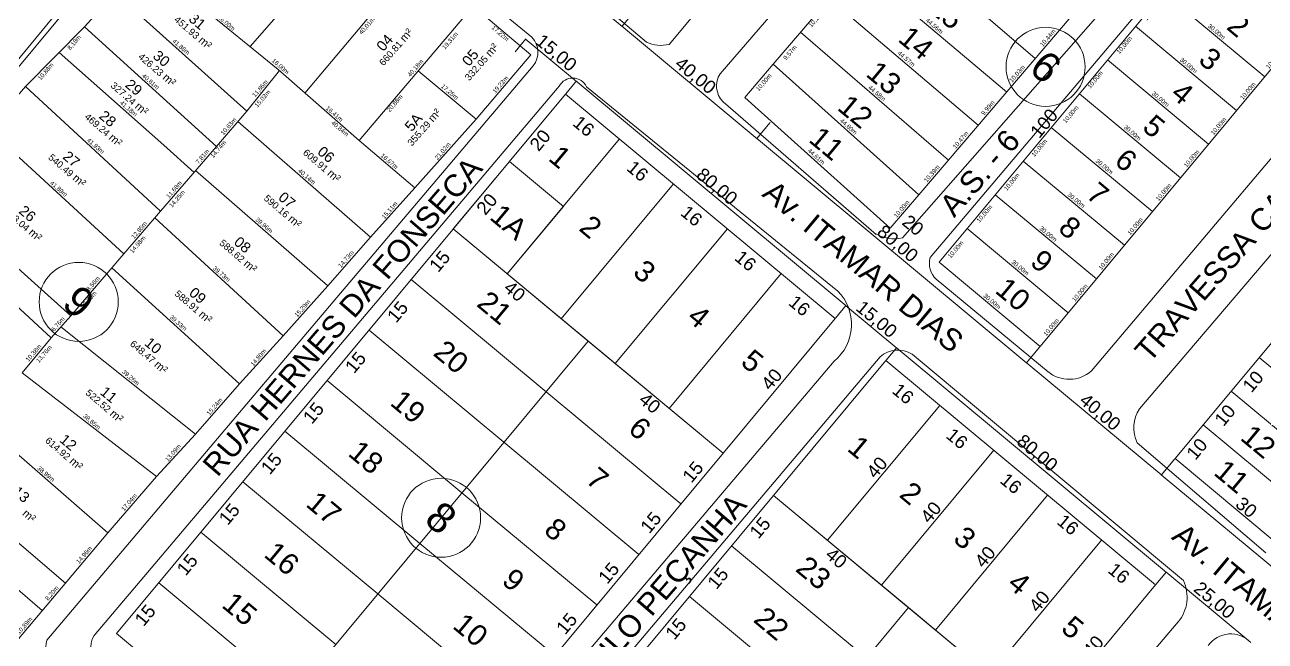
# Model space of a CAD drawing. Header units: metres. Extents: x 3808 to 8215, y 2374 to 6187.
# Drawn here: x 5848.6 to 6131.4, y 5048 to 5188.6 of the extents above; entities that cross this region are included whole.
import ezdxf
from ezdxf.enums import TextEntityAlignment as Align

# ---------------------------------------------------------------- set-up
doc = ezdxf.new("R2010")
doc.units = ezdxf.units.M
doc.linetypes.add('CENTER', pattern=[2, 1.25, -0.25, 0.25, -0.25])
for name, color, linetype in [('0 - Cotas', 7, 'Continuous'), ('0 - Divisão rela', 7, 'CENTER'), ('0 - MEIO FIO 2', 251, 'Continuous'), ('0 - Numero de Lotes', 6, 'Continuous'), ('0 - Área Dos Lotes', 1, 'Continuous'), ('vista', 7, 'Continuous')]:
    doc.layers.add(name, color=color, linetype=linetype)
for name, color, linetype, lineweight in [('0 - DIVISÃO DOS TERRENOS', 7, 'Continuous', 5), ('0 - LINHAS DE QUADRA E LOTES', 7, 'Continuous', 5), ('REGIAO_POLILINHAS', 7, 'Continuous', 0)]:
    doc.layers.add(name, color=color, linetype=linetype, lineweight=lineweight)
doc.styles.add('Arial', font='arial.ttf')
doc.styles.add('pedro', font='arial.ttf', dxfattribs={"height": 3})
doc.dimstyles.new('Copy(2) of ISO-25', dxfattribs={"dimtxt": 1, "dimasz": 2.5, "dimexe": 1.25, "dimexo": 0.625, "dimgap": 0.2, "dimtad": 1, "dimtoh": 1, "dimlfac": 1, "dimzin": 1, "dimtxsty": 'Arial', "dimblk": 'NONE', "dimcen": 0, "dimse1": 1, "dimse2": 1, "dimsd1": 1, "dimsd2": 1, "dimclrt": 256, "dimaunit": 1, "dimadec": 3, "dimazin": 0, "dimtfac": 1, "dimtmove": 0, "dimatfit": 3, "dimldrblk": 'NONE', "dimfxl": 1, "dimtolj": 1, "dimtzin": 0, "dimarcsym": 0})

# ---------------------------------------------------------------- blocks, each defined once
blk = doc.blocks.new('*D9077')
at = {"layer": 'Defpoints', "color": 0, "transparency": 16777216}
for p in [(6019.22, 5179.59), (6012.72, 5171.99), (6014.18, 5170.73)]:
    blk.add_point(p, dxfattribs=at)
at = {"layer": 'REGIAO_POLILINHAS', "lineweight": 5, "transparency": 16777216, "insert": (6017.11, 5175.39), "char_height": 1, "attachment_point": 5, "rotation": 49.4563, "style": 'Arial'}
blk.add_mtext('\\A1;10,00m', dxfattribs=at)
blk = doc.blocks.new('_None')
blk = doc.blocks.new('*D9078')
at = {"layer": 'Defpoints', "color": 0, "transparency": 16777216}
for p in [(6052.4, 5149.78), (6045.9, 5142.18), (6045.9, 5142.18)]:
    blk.add_point(p, dxfattribs=at)
at = {"layer": 'REGIAO_POLILINHAS', "lineweight": 5, "transparency": 16777216, "insert": (6048.54, 5146.5), "char_height": 1, "attachment_point": 5, "rotation": 49.5125, "style": 'Arial'}
blk.add_mtext('\\A1;10,00m', dxfattribs=at)
blk = doc.blocks.new('*D9079')
at = {"layer": 'Defpoints', "color": 0, "transparency": 16777216}
for p in [(6012.72, 5171.99), (6045.9, 5142.18), (6045.9, 5142.18)]:
    blk.add_point(p, dxfattribs=at)
at = {"layer": 'REGIAO_POLILINHAS', "lineweight": 5, "transparency": 16777216, "insert": (6028.98, 5158.46), "char_height": 1, "attachment_point": 5, "rotation": 318.0676, "style": 'Arial'}
blk.add_mtext('\\A1;44,61m', dxfattribs=at)
blk = doc.blocks.new('*D9080')
at = {"layer": 'Defpoints', "color": 0, "transparency": 16777216}
for p in [(6019.22, 5179.59), (6052.4, 5149.78), (6052.4, 5149.78)]:
    blk.add_point(p, dxfattribs=at)
at = {"layer": 'REGIAO_POLILINHAS', "lineweight": 5, "transparency": 16777216, "insert": (6036.34, 5165.28), "char_height": 1, "attachment_point": 5, "rotation": 318.0673, "style": 'Arial'}
blk.add_mtext('\\A1;44,60m', dxfattribs=at)
blk = doc.blocks.new('*D9081')
at = {"layer": 'Defpoints', "color": 0, "transparency": 16777216}
for p in [(6025.44, 5186.86), (6019.22, 5179.59), (6020.79, 5178.24)]:
    blk.add_point(p, dxfattribs=at)
at = {"layer": 'REGIAO_POLILINHAS', "lineweight": 5, "transparency": 16777216, "insert": (6023.1, 5182.18), "char_height": 1, "attachment_point": 5, "rotation": 49.4563, "style": 'Arial'}
blk.add_mtext('\\A1;9,57m', dxfattribs=at)
blk = doc.blocks.new('*D9082')
at = {"layer": 'Defpoints', "color": 0, "transparency": 16777216}
for p in [(6025.44, 5186.86), (6059.14, 5157.68), (6059.14, 5157.68)]:
    blk.add_point(p, dxfattribs=at)
at = {"layer": 'REGIAO_POLILINHAS', "lineweight": 5, "transparency": 16777216, "insert": (6042.82, 5172.88), "char_height": 1, "attachment_point": 5, "rotation": 319.1148, "style": 'Arial'}
blk.add_mtext('\\A1;44,58m', dxfattribs=at)
blk = doc.blocks.new('*D9083')
at = {"layer": 'Defpoints', "color": 0, "transparency": 16777216}
for p in [(6059.14, 5157.68), (6052.4, 5149.78), (6052.4, 5149.78)]:
    blk.add_point(p, dxfattribs=at)
at = {"layer": 'REGIAO_POLILINHAS', "lineweight": 5, "transparency": 16777216, "insert": (6055.44, 5154.58), "char_height": 1, "attachment_point": 5, "rotation": 49.5125, "style": 'Arial'}
blk.add_mtext('\\A1;10,39m', dxfattribs=at)
blk = doc.blocks.new('*D9084')
at = {"layer": 'Defpoints', "color": 0, "transparency": 16777216}
for p in [(6032.05, 5194.59), (6025.44, 5186.86), (6026.67, 5185.8)]:
    blk.add_point(p, dxfattribs=at)
at = {"layer": 'REGIAO_POLILINHAS', "lineweight": 5, "transparency": 16777216, "insert": (6029.16, 5189.94), "char_height": 1, "attachment_point": 5, "rotation": 49.4563, "style": 'Arial'}
blk.add_mtext('\\A1;10,17m', dxfattribs=at)
blk = doc.blocks.new('*D9085')
at = {"layer": 'Defpoints', "color": 0, "transparency": 16777216}
for p in [(6065.94, 5165.64), (6059.14, 5157.68), (6059.14, 5157.68)]:
    blk.add_point(p, dxfattribs=at)
at = {"layer": 'REGIAO_POLILINHAS', "lineweight": 5, "transparency": 16777216, "insert": (6061.98, 5162.24), "char_height": 1, "attachment_point": 5, "rotation": 49.5125, "style": 'Arial'}
blk.add_mtext('\\A1;10,47m', dxfattribs=at)
blk = doc.blocks.new('*D9086')
at = {"layer": 'Defpoints', "color": 0, "transparency": 16777216}
for p in [(6072.42, 5173.24), (6072.42, 5173.24), (6065.94, 5165.64)]:
    blk.add_point(p, dxfattribs=at)
at = {"layer": 'REGIAO_POLILINHAS', "lineweight": 5, "transparency": 16777216, "insert": (6068.23, 5169.56), "char_height": 1, "attachment_point": 5, "rotation": 49.5125, "style": 'Arial'}
blk.add_mtext('\\A1;9,99m', dxfattribs=at)
blk = doc.blocks.new('*D9088')
at = {"layer": 'Defpoints', "color": 0, "transparency": 16777216}
for p in [(6032.05, 5194.59), (6065.94, 5165.64), (6065.94, 5165.64)]:
    blk.add_point(p, dxfattribs=at)
at = {"layer": 'REGIAO_POLILINHAS', "lineweight": 5, "transparency": 16777216, "insert": (6049.51, 5180.72), "char_height": 1, "attachment_point": 5, "rotation": 319.4973, "style": 'Arial'}
blk.add_mtext('\\A1;44,57m', dxfattribs=at)
blk = doc.blocks.new('*D9089')
at = {"layer": 'Defpoints', "color": 0, "transparency": 16777216}
for p in [(6038.37, 5201.97), (6072.42, 5173.24), (6072.42, 5173.24)]:
    blk.add_point(p, dxfattribs=at)
at = {"layer": 'REGIAO_POLILINHAS', "lineweight": 5, "transparency": 16777216, "insert": (6055.91, 5188.22), "char_height": 1, "attachment_point": 5, "rotation": 319.8422, "style": 'Arial'}
blk.add_mtext('\\A1;44,56m', dxfattribs=at)
blk = doc.blocks.new('*D9091')
at = {"layer": 'Defpoints', "color": 0, "transparency": 16777216}
for p in [(6078.93, 5180.86), (6072.42, 5173.24), (6072.42, 5173.24)]:
    blk.add_point(p, dxfattribs=at)
at = {"layer": 'REGIAO_POLILINHAS', "lineweight": 5, "transparency": 16777216, "insert": (6074.87, 5177.34), "char_height": 1, "attachment_point": 5, "rotation": 49.5125, "style": 'Arial'}
blk.add_mtext('\\A1;10,03m', dxfattribs=at)
blk = doc.blocks.new('*D9092')
at = {"layer": 'Defpoints', "color": 0, "transparency": 16777216}
for p in [(6045.19, 5209.95), (6078.93, 5180.86), (6078.93, 5180.86)]:
    blk.add_point(p, dxfattribs=at)
at = {"layer": 'REGIAO_POLILINHAS', "lineweight": 5, "transparency": 16777216, "insert": (6062.58, 5196.01), "char_height": 1, "attachment_point": 5, "rotation": 319.2423, "style": 'Arial'}
blk.add_mtext('\\A1;44,55m', dxfattribs=at)
blk = doc.blocks.new('*D9095')
at = {"layer": 'Defpoints', "color": 0, "transparency": 16777216}
for p in [(6085.71, 5188.8), (6078.93, 5180.86), (6078.93, 5180.86)]:
    blk.add_point(p, dxfattribs=at)
at = {"layer": 'REGIAO_POLILINHAS', "lineweight": 5, "transparency": 16777216, "insert": (6081.86, 5185.52), "char_height": 1, "attachment_point": 5, "rotation": 49.5125, "style": 'Arial'}
blk.add_mtext('\\A1;10,44m', dxfattribs=at)
blk = doc.blocks.new('*D9154')
at = {"layer": 'Defpoints', "color": 0, "transparency": 16777216}
for p in [(6057.03, 5134.41), (6057.03, 5134.41), (6080.09, 5115.22)]:
    blk.add_point(p, dxfattribs=at)
at = {"layer": 'REGIAO_POLILINHAS', "lineweight": 5, "transparency": 16777216, "insert": (6069.07, 5125.43), "char_height": 1, "attachment_point": 5, "rotation": 320.2374, "style": 'Arial'}
blk.add_mtext('\\A1;30,00m', dxfattribs=at)
blk = doc.blocks.new('*D9155')
at = {"layer": 'Defpoints', "color": 0, "transparency": 16777216}
for p in [(6063.42, 5142.1), (6086.48, 5122.91), (6086.48, 5122.91)]:
    blk.add_point(p, dxfattribs=at)
at = {"layer": 'REGIAO_POLILINHAS', "lineweight": 5, "transparency": 16777216, "insert": (6075.47, 5133.12), "char_height": 1, "attachment_point": 5, "rotation": 320.2374, "style": 'Arial'}
blk.add_mtext('\\A1;30,00m', dxfattribs=at)
blk = doc.blocks.new('*D9156')
at = {"layer": 'Defpoints', "color": 0, "transparency": 16777216}
for p in [(6069.82, 5149.78), (6092.88, 5130.59), (6092.88, 5130.59)]:
    blk.add_point(p, dxfattribs=at)
at = {"layer": 'REGIAO_POLILINHAS', "lineweight": 5, "transparency": 16777216, "insert": (6081.86, 5140.8), "char_height": 1, "attachment_point": 5, "rotation": 320.2374, "style": 'Arial'}
blk.add_mtext('\\A1;30,00m', dxfattribs=at)
blk = doc.blocks.new('*D9157')
at = {"layer": 'Defpoints', "color": 0, "transparency": 16777216}
for p in [(6076.21, 5157.47), (6099.28, 5138.28), (6099.28, 5138.28)]:
    blk.add_point(p, dxfattribs=at)
at = {"layer": 'REGIAO_POLILINHAS', "lineweight": 5, "transparency": 16777216, "insert": (6088.26, 5148.49), "char_height": 1, "attachment_point": 5, "rotation": 320.2374, "style": 'Arial'}
blk.add_mtext('\\A1;30,00m', dxfattribs=at)
blk = doc.blocks.new('*D9158')
at = {"layer": 'Defpoints', "color": 0, "transparency": 16777216}
for p in [(6082.61, 5165.16), (6105.67, 5145.97), (6105.67, 5145.97)]:
    blk.add_point(p, dxfattribs=at)
at = {"layer": 'REGIAO_POLILINHAS', "lineweight": 5, "transparency": 16777216, "insert": (6094.65, 5156.18), "char_height": 1, "attachment_point": 5, "rotation": 320.2374, "style": 'Arial'}
blk.add_mtext('\\A1;30,00m', dxfattribs=at)
blk = doc.blocks.new('*D9159')
at = {"layer": 'Defpoints', "color": 0, "transparency": 16777216}
for p in [(6089.01, 5172.84), (6112.07, 5153.66), (6112.07, 5153.66)]:
    blk.add_point(p, dxfattribs=at)
at = {"layer": 'REGIAO_POLILINHAS', "lineweight": 5, "transparency": 16777216, "insert": (6101.05, 5163.87), "char_height": 1, "attachment_point": 5, "rotation": 320.2374, "style": 'Arial'}
blk.add_mtext('\\A1;30,00m', dxfattribs=at)
blk = doc.blocks.new('*D9160')
at = {"layer": 'Defpoints', "color": 0, "transparency": 16777216}
for p in [(6095.4, 5180.53), (6118.46, 5161.34), (6118.46, 5161.34)]:
    blk.add_point(p, dxfattribs=at)
at = {"layer": 'REGIAO_POLILINHAS', "lineweight": 5, "transparency": 16777216, "insert": (6107.45, 5171.55), "char_height": 1, "attachment_point": 5, "rotation": 320.2374, "style": 'Arial'}
blk.add_mtext('\\A1;30,00m', dxfattribs=at)
blk = doc.blocks.new('*D9161')
at = {"layer": 'Defpoints', "color": 0, "transparency": 16777216}
for p in [(6101.8, 5188.22), (6124.86, 5169.03), (6124.86, 5169.03)]:
    blk.add_point(p, dxfattribs=at)
at = {"layer": 'REGIAO_POLILINHAS', "lineweight": 5, "transparency": 16777216, "insert": (6113.84, 5179.24), "char_height": 1, "attachment_point": 5, "rotation": 320.2374, "style": 'Arial'}
blk.add_mtext('\\A1;30,00m', dxfattribs=at)
blk = doc.blocks.new('*D9162')
at = {"layer": 'Defpoints', "color": 0, "transparency": 16777216}
for p in [(6108.2, 5195.91), (6131.26, 5176.72), (6131.26, 5176.72)]:
    blk.add_point(p, dxfattribs=at)
at = {"layer": 'REGIAO_POLILINHAS', "lineweight": 5, "transparency": 16777216, "insert": (6120.24, 5186.93), "char_height": 1, "attachment_point": 5, "rotation": 320.2374, "style": 'Arial'}
blk.add_mtext('\\A1;30,00m', dxfattribs=at)
blk = doc.blocks.new('*D9163')
at = {"layer": 'Defpoints', "color": 0, "transparency": 16777216}
for p in [(6114.59, 5203.59), (6137.65, 5184.4), (6137.65, 5184.4)]:
    blk.add_point(p, dxfattribs=at)
at = {"layer": 'REGIAO_POLILINHAS', "lineweight": 5, "transparency": 16777216, "insert": (6126.63, 5194.61), "char_height": 1, "attachment_point": 5, "rotation": 320.2374, "style": 'Arial'}
blk.add_mtext('\\A1;30,00m', dxfattribs=at)
blk = doc.blocks.new('*D9166')
at = {"layer": 'Defpoints', "color": 0, "transparency": 16777216}
for p in [(6137.65, 5184.4), (6131.26, 5176.72), (6131.26, 5176.72)]:
    blk.add_point(p, dxfattribs=at)
at = {"layer": 'REGIAO_POLILINHAS', "lineweight": 5, "transparency": 16777216, "insert": (6133.35, 5180.48), "char_height": 1, "attachment_point": 5, "rotation": 50.2374, "style": 'Arial'}
blk.add_mtext('\\A1;10,00m', dxfattribs=at)
blk = doc.blocks.new('*D9169')
at = {"layer": 'Defpoints', "color": 0, "transparency": 16777216}
for p in [(6108.2, 5195.91), (6101.8, 5188.22), (6103.03, 5187.2)]:
    blk.add_point(p, dxfattribs=at)
at = {"layer": 'REGIAO_POLILINHAS', "lineweight": 5, "transparency": 16777216, "insert": (6105.55, 5191.48), "char_height": 1, "attachment_point": 5, "rotation": 50.2374, "style": 'Arial'}
blk.add_mtext('\\A1;10,00m', dxfattribs=at)
blk = doc.blocks.new('*D9170')
at = {"layer": 'Defpoints', "color": 0, "transparency": 16777216}
for p in [(6131.26, 5176.72), (6124.86, 5169.03), (6124.86, 5169.03)]:
    blk.add_point(p, dxfattribs=at)
at = {"layer": 'REGIAO_POLILINHAS', "lineweight": 5, "transparency": 16777216, "insert": (6127.48, 5173.43), "char_height": 1, "attachment_point": 5, "rotation": 50.2374, "style": 'Arial'}
blk.add_mtext('\\A1;10,00m', dxfattribs=at)
blk = doc.blocks.new('*D9171')
at = {"layer": 'Defpoints', "color": 0, "transparency": 16777216}
for p in [(6124.86, 5169.03), (6118.46, 5161.34), (6118.46, 5161.34)]:
    blk.add_point(p, dxfattribs=at)
at = {"layer": 'REGIAO_POLILINHAS', "lineweight": 5, "transparency": 16777216, "insert": (6120.79, 5165.39), "char_height": 1, "attachment_point": 5, "rotation": 50.2374, "style": 'Arial'}
blk.add_mtext('\\A1;10,00m', dxfattribs=at)
blk = doc.blocks.new('*D9172')
at = {"layer": 'Defpoints', "color": 0, "transparency": 16777216}
for p in [(6101.8, 5188.22), (6095.4, 5180.53), (6096.69, 5179.46)]:
    blk.add_point(p, dxfattribs=at)
at = {"layer": 'REGIAO_POLILINHAS', "lineweight": 5, "transparency": 16777216, "insert": (6099.32, 5183.89), "char_height": 1, "attachment_point": 5, "rotation": 50.2374, "style": 'Arial'}
blk.add_mtext('\\A1;10,00m', dxfattribs=at)
blk = doc.blocks.new('*D9173')
at = {"layer": 'Defpoints', "color": 0, "transparency": 16777216}
for p in [(6118.46, 5161.34), (6112.07, 5153.66), (6112.07, 5153.66)]:
    blk.add_point(p, dxfattribs=at)
at = {"layer": 'REGIAO_POLILINHAS', "lineweight": 5, "transparency": 16777216, "insert": (6114.64, 5158), "char_height": 1, "attachment_point": 5, "rotation": 50.2374, "style": 'Arial'}
blk.add_mtext('\\A1;10,00m', dxfattribs=at)
blk = doc.blocks.new('*D9174')
at = {"layer": 'Defpoints', "color": 0, "transparency": 16777216}
for p in [(6095.4, 5180.53), (6089.01, 5172.84), (6090.24, 5171.82)]:
    blk.add_point(p, dxfattribs=at)
at = {"layer": 'REGIAO_POLILINHAS', "lineweight": 5, "transparency": 16777216, "insert": (6092.67, 5175.99), "char_height": 1, "attachment_point": 5, "rotation": 50.2374, "style": 'Arial'}
blk.add_mtext('\\A1;10,00m', dxfattribs=at)
blk = doc.blocks.new('*D9175')
at = {"layer": 'Defpoints', "color": 0, "transparency": 16777216}
for p in [(6112.07, 5153.66), (6105.67, 5145.97), (6105.67, 5145.97)]:
    blk.add_point(p, dxfattribs=at)
at = {"layer": 'REGIAO_POLILINHAS', "lineweight": 5, "transparency": 16777216, "insert": (6108.26, 5150.33), "char_height": 1, "attachment_point": 5, "rotation": 50.2374, "style": 'Arial'}
blk.add_mtext('\\A1;10,00m', dxfattribs=at)
blk = doc.blocks.new('*D9176')
at = {"layer": 'Defpoints', "color": 0, "transparency": 16777216}
for p in [(6089.01, 5172.84), (6082.61, 5165.16), (6084.43, 5163.65)]:
    blk.add_point(p, dxfattribs=at)
at = {"layer": 'REGIAO_POLILINHAS', "lineweight": 5, "transparency": 16777216, "insert": (6087.08, 5168.09), "char_height": 1, "attachment_point": 5, "rotation": 50.2374, "style": 'Arial'}
blk.add_mtext('\\A1;10,00m', dxfattribs=at)
blk = doc.blocks.new('*D9177')
at = {"layer": 'Defpoints', "color": 0, "transparency": 16777216}
for p in [(6082.61, 5165.16), (6076.21, 5157.47), (6077.58, 5156.33)]:
    blk.add_point(p, dxfattribs=at)
at = {"layer": 'REGIAO_POLILINHAS', "lineweight": 5, "transparency": 16777216, "insert": (6079.94, 5160.42), "char_height": 1, "attachment_point": 5, "rotation": 50.2374, "style": 'Arial'}
blk.add_mtext('\\A1;10,00m', dxfattribs=at)
blk = doc.blocks.new('*D9178')
at = {"layer": 'Defpoints', "color": 0, "transparency": 16777216}
for p in [(6105.67, 5145.97), (6105.67, 5145.97), (6099.28, 5138.28)]:
    blk.add_point(p, dxfattribs=at)
at = {"layer": 'REGIAO_POLILINHAS', "lineweight": 5, "transparency": 16777216, "insert": (6101.79, 5142.56), "char_height": 1, "attachment_point": 5, "rotation": 50.2374, "style": 'Arial'}
blk.add_mtext('\\A1;10,00m', dxfattribs=at)
blk = doc.blocks.new('*D9179')
at = {"layer": 'Defpoints', "color": 0, "transparency": 16777216}
for p in [(6099.28, 5138.28), (6092.88, 5130.59), (6092.88, 5130.59)]:
    blk.add_point(p, dxfattribs=at)
at = {"layer": 'REGIAO_POLILINHAS', "lineweight": 5, "transparency": 16777216, "insert": (6095.19, 5134.63), "char_height": 1, "attachment_point": 5, "rotation": 50.2374, "style": 'Arial'}
blk.add_mtext('\\A1;10,00m', dxfattribs=at)
blk = doc.blocks.new('*D9180')
at = {"layer": 'Defpoints', "color": 0, "transparency": 16777216}
for p in [(6076.21, 5157.47), (6069.82, 5149.78), (6071.26, 5148.59)]:
    blk.add_point(p, dxfattribs=at)
at = {"layer": 'REGIAO_POLILINHAS', "lineweight": 5, "transparency": 16777216, "insert": (6073.64, 5152.7), "char_height": 1, "attachment_point": 5, "rotation": 50.2374, "style": 'Arial'}
blk.add_mtext('\\A1;10,00m', dxfattribs=at)
blk = doc.blocks.new('*D9181')
at = {"layer": 'Defpoints', "color": 0, "transparency": 16777216}
for p in [(6092.88, 5130.59), (6086.48, 5122.91), (6086.48, 5122.91)]:
    blk.add_point(p, dxfattribs=at)
at = {"layer": 'REGIAO_POLILINHAS', "lineweight": 5, "transparency": 16777216, "insert": (6089.18, 5127.4), "char_height": 1, "attachment_point": 5, "rotation": 50.2374, "style": 'Arial'}
blk.add_mtext('\\A1;10,00m', dxfattribs=at)
blk = doc.blocks.new('*D9182')
at = {"layer": 'Defpoints', "color": 0, "transparency": 16777216}
for p in [(6086.48, 5122.91), (6080.09, 5115.22), (6080.09, 5115.22)]:
    blk.add_point(p, dxfattribs=at)
at = {"layer": 'REGIAO_POLILINHAS', "lineweight": 5, "transparency": 16777216, "insert": (6082.64, 5119.54), "char_height": 1, "attachment_point": 5, "rotation": 50.2374, "style": 'Arial'}
blk.add_mtext('\\A1;10,00m', dxfattribs=at)
blk = doc.blocks.new('*D9183')
at = {"layer": 'Defpoints', "color": 0, "transparency": 16777216}
for p in [(6063.42, 5142.1), (6064.89, 5140.87), (6057.03, 5134.41)]:
    blk.add_point(p, dxfattribs=at)
at = {"layer": 'REGIAO_POLILINHAS', "lineweight": 5, "transparency": 16777216, "insert": (6060.85, 5137.27), "char_height": 1, "attachment_point": 5, "rotation": 50.2374, "style": 'Arial'}
blk.add_mtext('\\A1;10,00m', dxfattribs=at)
blk = doc.blocks.new('*D9184')
at = {"layer": 'Defpoints', "color": 0, "transparency": 16777216}
for p in [(6069.82, 5149.78), (6071.16, 5148.67), (6063.42, 5142.1)]:
    blk.add_point(p, dxfattribs=at)
at = {"layer": 'REGIAO_POLILINHAS', "lineweight": 5, "transparency": 16777216, "insert": (6067.42, 5145.43), "char_height": 1, "attachment_point": 5, "rotation": 50.2374, "style": 'Arial'}
blk.add_mtext('\\A1;10,00m', dxfattribs=at)

msp = doc.modelspace()

# ---------------------------------------------------------------- linework, layer by layer
at = {"color": 0, "linetype": 'ByBlock', "lineweight": 5}
for p, q in [((5984.659, 5188.225), (5984.8, 5188.238)), ((5984.8, 5188.238), (5984.659, 5188.225)), ((5962.682, 5185.264), (5962.823, 5185.277)), ((5962.823, 5185.277), (5962.682, 5185.264)), ((5974.213, 5175.67), (5974.353, 5175.683)), ((5974.353, 5175.683), (5974.213, 5175.67)), ((6015.407, 5162.641), (6015.548, 5162.654)), ((6015.548, 5162.654), (6015.407, 5162.641)), ((6035.709, 5124.502), (6035.849, 5124.514)), ((6035.849, 5124.514), (6035.709, 5124.502)), ((6047.239, 5114.907), (6047.38, 5114.92)), ((6047.38, 5114.92), (6047.239, 5114.907)), ((6076.903, 5111.472), (6077.044, 5111.485)), ((6077.044, 5111.485), (6076.903, 5111.472)), ((6107.651, 5085.888), (6107.792, 5085.901)), ((6107.792, 5085.901), (6107.651, 5085.888)), ((6108.735, 5063.739), (6108.876, 5063.752)), ((6108.876, 5063.752), (6108.735, 5063.739))]:
    msp.add_line(p, q, dxfattribs=at)
at = {"layer": '0 - Cotas', "lineweight": 5}
for p, q in [((5946.269, 5142.008), (5959.061, 5157.382)), ((5971.36, 5147.149), (5959.061, 5157.382)), ((5958.568, 5131.775), (5971.36, 5147.149))]:
    msp.add_line(p, q, dxfattribs=at)
at = {"layer": '0 - DIVISÃO DOS TERRENOS', "lineweight": 5}
for p, q in [((6019.218, 5179.585), (6079.149, 5249.646)), ((6112.536, 5220.225), (6052.397, 5149.781)), ((6045.189, 5209.946), (6078.932, 5180.863)), ((6038.367, 5201.971), (6072.421, 5173.236)), ((6032.05, 5194.586), (6065.937, 5165.641)), ((6025.44, 5186.859), (6059.142, 5157.681)), ((6019.218, 5179.585), (6012.718, 5171.986)), ((6019.218, 5179.585), (6052.397, 5149.781)), ((6045.905, 5142.176), (6012.718, 5171.986)), ((6052.397, 5149.781), (6045.905, 5142.176))]:
    msp.add_line(p, q, dxfattribs=at)
at = {"layer": '0 - Divisão rela', "linetype": 'Continuous', "lineweight": 5}
msp.add_line((5920.115, 5266.608), (5736.812, 5046.495), dxfattribs=at)
at = {"layer": '0 - LINHAS DE QUADRA E LOTES', "lineweight": 5}
for p, q in [((5926.015, 5213.61), (5899.949, 5183.577)), ((5912.435, 5172.934), (5938.173, 5203.569)), ((5862.162, 5188.102), (5869.183, 5195.82)), ((5868.029, 5196.856), (5899.191, 5168.864)), ((5950.768, 5192.83), (5924.809, 5162.156)), ((5950.768, 5192.83), (5963.915, 5181.702)), ((5862.162, 5188.102), (5848.717, 5174.518)), ((5892.253, 5160.813), (5862.162, 5188.102)), ((5856.393, 5182.273), (5880.307, 5161.145)), ((5951.521, 5167.014), (5963.915, 5181.702)), ((5899.191, 5168.864), (5906.645, 5178.099)), ((5924.809, 5162.156), (5906.321, 5178.388)), ((5951.521, 5167.014), (5938.295, 5178.091)), ((5848.717, 5174.518), (5840.302, 5164.689)), ((5848.717, 5174.518), (5879.534, 5146.044)), ((5899.191, 5168.864), (5892.253, 5160.813)), ((5937.501, 5151.345), (5951.521, 5167.014)), ((5840.302, 5164.689), (5871.144, 5136.305)), ((5897.131, 5166.473), (5927.395, 5140.108)), ((5880.307, 5161.145), (5887.156, 5154.894)), ((5924.809, 5162.156), (5937.501, 5151.345)), ((5879.534, 5146.044), (5892.253, 5160.813)), ((5917.64, 5129.063), (5887.511, 5155.307)), ((5827.926, 5150.13), (5859.064, 5122.219)), ((5927.395, 5140.108), (5937.501, 5151.345)), ((5824.274, 5145.075), (5854.561, 5117.181)), ((5871.144, 5136.305), (5879.534, 5146.044)), ((5878.211, 5144.509), (5907.493, 5117.621)), ((5917.64, 5129.063), (5927.395, 5140.108)), ((5859.064, 5122.219), (5871.144, 5136.305)), ((5868.439, 5133.15), (5897.537, 5106.665)), ((5907.493, 5117.621), (5917.64, 5129.063)), ((5854.561, 5117.181), (5859.064, 5122.219)), ((5856.812, 5119.7), (5887.517, 5095.197)), ((5847.951, 5109.177), (5854.561, 5117.181)), ((5897.537, 5106.665), (5907.493, 5117.621)), ((5847.951, 5109.177), (5878.636, 5085.576)), ((5887.517, 5095.197), (5897.537, 5106.665)), ((5838.13, 5098.306), (5867.511, 5072.668)), ((5878.636, 5085.576), (5887.517, 5095.197)), ((5857.853, 5061.24), (5827.992, 5086.775)), ((5867.511, 5072.668), (5878.636, 5085.576)), ((5822.757, 5080.712), (5852.558, 5054.973)), ((5845.528, 5046.655), (5867.511, 5072.668))]:
    msp.add_line(p, q, dxfattribs=at)
at = {"layer": '0 - MEIO FIO 2', "lineweight": 5}
for p, q in [((5995.462, 5184.093), (6045.495, 5243.805)), ((5902.611, 5236.362), (5964.202, 5185.71)), ((6007.098, 5177.381), (6051.092, 5228.381)), ((5809.513, 5135.251), (5876.109, 5215.819)), ((5960.664, 5210.03), (5990.3, 5184.599)), ((6110.079, 5200.633), (6055.018, 5135.472)), ((6048.688, 5140.004), (6093.238, 5190.654)), ((6091.75, 5109.633), (6157.025, 5186.897)), ((5919.739, 5126.351), (5964.506, 5179.167)), ((6102.731, 5100.958), (6166.2, 5175.5)), ((5970.411, 5174.57), (5864.387, 5049.323)), ((5976.665, 5174.407), (6033.947, 5127.849)), ((6007.773, 5171.012), (6042.697, 5140.771)), ((6056.338, 5130.515), (6081.891, 5109.43)), ((5853.578, 5048.244), (5919.739, 5126.351)), ((6050.889, 5113.427), (6112.741, 5061.823)), ((5930.476, 4990.779), (6033.115, 5111.88)), ((6043.586, 5112.821), (5934.221, 4983.663)), ((6102.214, 5093.234), (6131.487, 5068.128)), ((6038.125, 4966.547), (6111.541, 5052.371))]:
    msp.add_line(p, q, dxfattribs=at)
for centre, radius, start, end in [((5960.534, 5182.262), 5.035, 322.074, 43.23047), ((5993.587, 5191.544), 7.684, 244.67356, 284.1281), ((5973.496, 5172.892), 3.512, 25.54547, 151.45493), ((6011.391, 5174.616), 5.107, 147.21541, 224.88898), ((6046.721, 5147.701), 7.944, 236.77915, 284.33296), ((6059.741, 5134.075), 4.925, 163.5287, 226.29412), ((6026.238, 5120.245), 10.829, 309.42713, 44.6106), ((6047.638, 5108.3), 6.071, 57.6187, 131.86904), ((6086.702, 5115.316), 7.602, 230.2079, 311.61569), ((6109.138, 5096.649), 7.721, 146.07891, 206.25537), ((6104.565, 5058.059), 9.002, 320.81077, 24.72322), ((5859.589, 5046.718), 6.202, 165.74984, 221.41388), ((5869.008, 5046.522), 5.403, 148.7768, 229.24555), ((6123.519, 5043.318), 6.333, 43.666, 144.67672)]:
    msp.add_arc(centre, radius, start, end, dxfattribs=at)
at = {"layer": 'REGIAO_POLILINHAS', "lineweight": 5}
msp.add_line((5888.046, 5193.268), (5906.321, 5178.388), dxfattribs=at)
at = {"layer": 'vista', "color": 1, "lineweight": 5}
for p, q in [((5923.157, 5239.465), (5984.807, 5188.168)), ((5987.779, 5191.897), (5984.666, 5188.155)), ((5987.779, 5191.897), (5984.666, 5188.155)), ((5984.653, 5188.296), (6015.555, 5162.584)), ((5960.387, 5182.427), (5962.816, 5185.348)), ((5960.387, 5182.427), (5962.816, 5185.348)), ((5962.676, 5185.335), (5974.36, 5175.613)), ((5971.917, 5172.833), (5974.347, 5175.754)), ((5971.917, 5172.833), (5974.347, 5175.754)), ((5974.206, 5175.741), (6035.856, 5124.444)), ((6018.527, 5166.313), (6015.414, 5162.571)), ((6018.527, 5166.313), (6015.414, 5162.571)), ((6015.401, 5162.711), (6077.051, 5111.415)), ((6033.413, 5121.665), (6035.843, 5124.585)), ((6033.413, 5121.665), (6035.843, 5124.585)), ((6035.702, 5124.572), (6047.386, 5114.85)), ((6044.944, 5112.07), (6047.373, 5114.991)), ((6044.944, 5112.07), (6047.373, 5114.991)), ((6047.233, 5114.978), (6108.882, 5063.681)), ((6080.023, 5115.144), (6076.91, 5111.402)), ((6080.023, 5115.144), (6076.91, 5111.402)), ((6076.897, 5111.543), (6107.799, 5085.831)), ((6110.771, 5089.56), (6107.658, 5085.818)), ((6110.771, 5089.56), (6107.658, 5085.818)), ((6107.645, 5085.958), (6169.295, 5034.662)), ((6106.44, 5060.902), (6108.87, 5063.822)), ((6106.44, 5060.902), (6108.87, 5063.822)), ((6108.729, 5063.809), (6128.1, 5047.691))]:
    msp.add_line(p, q, dxfattribs=at)
at = {"layer": 'vista', "lineweight": 5}
for p, q in [((6057.026, 5134.409), (6120.987, 5211.279)), ((6108.195, 5195.905), (6131.256, 5176.717)), ((6080.087, 5115.221), (6144.048, 5192.091)), ((6101.799, 5188.218), (6124.86, 5169.03)), ((6095.403, 5180.531), (6118.464, 5161.343)), ((5971.853, 5172.756), (5869.516, 5049.764)), ((5971.853, 5172.756), (5869.516, 5049.764)), ((6033.349, 5121.588), (5971.853, 5172.756)), ((5971.853, 5172.756), (6033.349, 5121.588)), ((6089.007, 5172.844), (6112.068, 5153.656)), ((6082.611, 5165.157), (6105.672, 5145.969)), ((6110.835, 5089.637), (6174.796, 5166.507)), ((5958.568, 5131.775), (5984.152, 5162.523)), ((6076.215, 5157.47), (6099.276, 5138.282)), ((5970.867, 5121.541), (5996.452, 5152.289)), ((6069.819, 5149.783), (6092.88, 5130.595)), ((5946.269, 5142.008), (6007.765, 5090.84)), ((5946.269, 5142.008), (5977.017, 5116.424)), ((5983.166, 5111.307), (6008.751, 5142.055)), ((6063.422, 5142.096), (6086.483, 5122.908)), ((6057.026, 5134.409), (6080.087, 5115.221)), ((5936.675, 5130.478), (5967.423, 5104.894)), ((5995.466, 5101.073), (6021.05, 5131.821)), ((6033.349, 5121.588), (5931.012, 4998.596)), ((6033.349, 5121.588), (5931.012, 4998.596)), ((5927.08, 5118.947), (5957.829, 5093.363)), ((5977.017, 5116.424), (5900.264, 5024.18)), ((5977.017, 5116.424), (6007.765, 5090.84)), ((6044.88, 5111.994), (5932.948, 4977.471)), ((6044.88, 5111.994), (5932.948, 4977.471)), ((6106.376, 5060.825), (6044.88, 5111.994)), ((6044.88, 5111.994), (6106.376, 5060.825)), ((6106.376, 5060.825), (6044.88, 5111.994)), ((6044.88, 5111.994), (6106.376, 5060.825)), ((6130.024, 5112.698), (6153.085, 5093.509)), ((5917.486, 5107.417), (5948.234, 5081.833)), ((5967.423, 5104.894), (5998.171, 5079.309)), ((6123.628, 5105.011), (6146.689, 5085.822)), ((6031.595, 5071.012), (6057.179, 5101.76)), ((6117.232, 5097.324), (6140.293, 5078.135)), ((5907.892, 5095.886), (5938.64, 5070.302)), ((5957.829, 5093.363), (5988.577, 5067.779)), ((6043.894, 5060.778), (6069.478, 5091.526)), ((6110.835, 5089.637), (6133.896, 5070.448)), ((5898.298, 5084.356), (5929.046, 5058.771)), ((5948.234, 5081.833), (5978.982, 5056.248)), ((6019.295, 5081.246), (6080.791, 5030.077)), ((6019.295, 5081.246), (6050.043, 5055.661)), ((6056.193, 5050.544), (6081.777, 5081.292)), ((5888.704, 5072.825), (5919.452, 5047.241)), ((6068.492, 5040.311), (6094.077, 5071.059)), ((5938.64, 5070.302), (5969.388, 5044.718)), ((6009.701, 5069.715), (6040.449, 5044.131)), ((5879.11, 5061.295), (5909.858, 5035.71)), ((6106.376, 5060.825), (5994.444, 4926.302)), ((6106.376, 5060.825), (5994.444, 4926.302)), ((5929.046, 5058.771), (5959.794, 5033.187)), ((6000.107, 5058.185), (6030.855, 5032.6)), ((6050.043, 5055.661), (5963.696, 4951.887)), ((6050.043, 5055.661), (5963.696, 4951.887)), ((6050.043, 5055.661), (6080.791, 5030.077)), ((5869.516, 5049.764), (5900.264, 5024.18))]:
    msp.add_line(p, q, dxfattribs=at)
at = {"layer": 'vista', "color": 7, "lineweight": 5}
for centre in [(6081.307, 5178.967), (5860.873, 5125.368), (5943.494, 5076.136)]:
    msp.add_circle(centre, 9.014, dxfattribs=at)

# ---------------------------------------------------------------- texts
at = {"layer": '0 - LINHAS DE QUADRA E LOTES', "color": 7, "lineweight": 5, "style": 'Arial'}
for s, rotation, p in [('16,00m', 319.32166, (5892.458, 5190.149)), ('40,01m', 49.32166, (5925.409, 5186.241)), ('19,31m', 49.32166, (5944.374, 5182.85)), ('17,22m', 319.32166, (5954.912, 5187.763)), ('8,18m', 49.32166, (5858.935, 5182.72)), ('41,88m', 319.32166, (5882.131, 5184.659)), ('16,00m', 319.32166, (5904.791, 5180.231)), ('10,88m', 49.32166, (5852.205, 5175.821)), ('40,18m', 49.32166, (5936.497, 5176.613)), ('40,61m', 319.32166, (5875.192, 5176.742)), ('11,86m', 49.32166, (5901.076, 5171.952)), ('19,22m', 49.32166, (5955.876, 5172.828)), ('15,02m', 49.32166, (5901.619, 5169.632)), ('20,88m', 49.32166, (5931.794, 5168.555)), ('17,25m', 319.32166, (5943.378, 5174.395)), ('41,18m', 319.32166, (5870.167, 5170.595)), ('16,41m', 319.32166, (5917.092, 5169.387)), ('10,63m', 49.32166, (5893.88, 5163.309)), ('40,84m', 319.32166, (5918.352, 5166.048)), ('41,93m', 319.32166, (5862.646, 5162.079)), ('14,74m', 49.32166, (5891.547, 5158.108)), ('21,02m', 49.32166, (5942.705, 5157.692)), ('7,81m', 49.32166, (5888.202, 5156.718)), ('16,67m', 319.32166, (5929.625, 5158.592)), ('40,14m', 319.32166, (5910.784, 5155.089)), ('41,89m', 319.32166, (5854.245, 5152.295)), ('11,68m', 49.32166, (5881.464, 5148.894)), ('14,25m', 49.32166, (5882.146, 5146.785)), ('15,11m', 49.32166, (5930.606, 5144.197)), ('39,96m', 319.32166, (5901.081, 5143.996)), ('12,85m', 49.32166, (5873.497, 5139.645)), ('14,98m', 49.32166, (5873.163, 5136.379)), ('14,73m', 49.32166, (5920.675, 5133.056)), ('39,73m', 319.32166, (5891.358, 5132.877)), ('18,56m', 49.32166, (5862.753, 5127.139)), ('17,78m', 49.32166, (5862.007, 5123.762)), ('15,29m', 49.32166, (5910.724, 5121.812)), ('6,76m', 49.32166, (5855.256, 5118.503)), ('39,33m', 319.32166, (5881.494, 5121.719)), ('10,38m', 49.32166, (5849.414, 5111.649)), ('13,76m', 49.32166, (5851.819, 5111.403)), ('14,80m', 49.32166, (5900.673, 5110.613)), ('39,26m', 319.32166, (5870.67, 5109.26)), ('15,24m', 49.32166, (5890.685, 5099.401)), ('38,65m', 319.32166, (5861.799, 5099.188)), ('13,09m', 49.32166, (5881.235, 5088.857)), ('38,99m', 319.32166, (5851.326, 5087.299)), ('17,04m', 49.32166, (5871.231, 5077.592)), ('14,96m', 49.32166, (5860.959, 5065.565)), ('8,20m', 49.32166, (5853.862, 5057.161)), ('10,89m', 49.32166, (5847.342, 5049.452))]:
    msp.add_text(s, height=1, rotation=rotation, dxfattribs=at).set_placement(p)
at = {"layer": '0 - Numero de Lotes', "lineweight": 5, "style": 'Arial'}
for s, rotation, p in [('31', 320.1673, (5885.744, 5189.607, -704.305)), ('04', 49.39751, (5930.324, 5182.311, -704.305)), ('30', 320.1673, (5877.568, 5181.145, -704.305)), ('05', 49.39751, (5949.846, 5178.919, -704.305)), ('29', 320.1673, (5871.269, 5174.57, -704.305)), ('28', 320.1673, (5865.32, 5167.439, -704.305)), ('5A', 49.39751, (5936.778, 5164.031, -704.305)), ('27', 320.1673, (5857.039, 5158.196, -704.305)), ('06', 320.1673, (5915.107, 5159.271, -704.305)), ('07', 320.1673, (5906.182, 5148.864, -704.305)), ('26', 320.1673, (5847.028, 5145.789, -704.305)), ('08', 320.1673, (5896.057, 5138.672, -704.305)), ('09', 320.1673, (5885.83, 5127.1, -704.305)), ('10', 320.1673, (5875.679, 5115.667, -704.305)), ('11', 320.1673, (5865.558, 5104.486, -704.305)), ('12', 320.1673, (5856.332, 5093.614, -704.305)), ('13', 320.1673, (5845.618, 5081.74, -704.305))]:
    msp.add_text(s, height=2.3721, rotation=rotation, dxfattribs=at).set_placement(p)
at = {"layer": '0 - Área Dos Lotes', "lineweight": 5, "style": 'Arial'}
for s, height, rotation, p in [('451.93', 1.5643, 319.17122, (5882.485, 5189.517)), ('m²', 1.825, 48.40143, (5935.21, 5184.503)), ('m²', 1.825, 319.17122, (5888.002, 5184.75)), ('660.81', 1.5643, 48.40143, (5930.37, 5179.051)), ('m²', 1.825, 48.40143, (5954.732, 5181.111)), ('426.23', 1.5643, 319.17122, (5874.308, 5181.055)), ('332.05', 1.5643, 48.40143, (5949.892, 5175.658)), ('327.24', 1.5643, 319.17122, (5868.01, 5174.481)), ('m²', 1.825, 319.17122, (5879.825, 5176.288)), ('m²', 1.825, 319.17122, (5873.527, 5169.714)), ('m²', 1.825, 48.40143, (5941.665, 5166.223)), ('469.24', 1.5643, 319.17122, (5862.061, 5167.349)), ('355.29', 1.5643, 48.40143, (5936.824, 5160.771)), ('m²', 1.825, 319.17122, (5867.578, 5162.582)), ('540.49', 1.5643, 319.17122, (5853.78, 5158.106)), ('609.91', 1.5643, 319.17122, (5911.848, 5159.181)), ('m²', 1.825, 319.17122, (5917.365, 5154.414)), ('m²', 1.825, 319.17122, (5859.297, 5153.339)), ('590.16', 1.5643, 319.17122, (5902.923, 5148.774)), ('788.04', 1.5643, 319.17122, (5843.769, 5145.699)), ('m²', 1.825, 319.17122, (5908.44, 5144.007)), ('m²', 1.825, 319.17122, (5849.286, 5140.932)), ('588.62', 1.5643, 319.17122, (5892.797, 5138.583)), ('m²', 1.825, 319.17122, (5898.314, 5133.816)), ('588.91', 1.5643, 319.17122, (5882.571, 5127.01)), ('m²', 1.825, 319.17122, (5888.088, 5122.243)), ('648.47', 1.5643, 319.17122, (5872.419, 5115.577)), ('m²', 1.825, 319.17122, (5877.936, 5110.81)), ('522.52', 1.5643, 319.17122, (5862.299, 5104.396)), ('m²', 1.825, 319.17122, (5867.816, 5099.629)), ('614.92', 1.5643, 319.17122, (5853.072, 5093.524)), ('m²', 1.825, 319.17122, (5858.589, 5088.757)), ('m²', 1.825, 319.17122, (5847.876, 5076.883))]:
    msp.add_text(s, height=height, rotation=rotation, dxfattribs=at).set_placement(p)
at = {"layer": 'vista', "lineweight": 5, "style": 'pedro'}
for s, height, rotation, p in [('RUA GETÚLIO VARGAS', 2.86398, 49.04473, (5837.995, 5181.142)), ('15', 4.8, 320.23736, (6054.304, 5191.915)), ('2', 4.8, 320.23736, (6122.307, 5187.754)), ('14', 4.8, 320.23736, (6047.391, 5184.976)), ('3', 4.8, 320.23736, (6115.887, 5180.143)), ('13', 4.8, 320.23736, (6040.09, 5177.03)), ('4', 4.8, 320.23736, (6109.553, 5172.361)), ('12', 4.8, 320.23736, (6033.57, 5169.344)), ('5', 4.8, 320.23736, (6103.087, 5164.785)), ('11', 4.8, 320.23736, (6027.051, 5162.049)), ('1', 4.8, 320.23736, (5967.681, 5157.819)), ('6', 4.8, 320.23736, (6096.71, 5157.07)), ('7', 4.8, 320.23736, (6090.268, 5149.381)), ('1A', 4.8, 320.23736, (5954.29, 5144.405)), ('2', 4.8, 320.23736, (5974.667, 5141.857)), ('8', 4.8, 320.23736, (6083.905, 5141.706)), ('9', 4.8, 320.23736, (6077.507, 5134.021)), ('3', 4.8, 320.23736, (5986.942, 5131.699)), ('10', 4.8, 320.23736, (6069.514, 5127.663)), ('21', 4.8, 320.23736, (5951.339, 5124.589)), ('4', 4.8, 320.23736, (5999.303, 5121.371)), ('20', 4.8, 320.23736, (5941.422, 5113.382)), ('5', 4.8, 320.23736, (6011.533, 5111.248)), ('19', 4.8, 320.23736, (5931.612, 5102.03)), ('6', 4.8, 320.23736, (5985.859, 5095.92)), ('12', 4.8, 320.23736, (6125.444, 5094.081)), ('18', 4.8, 320.23736, (5922.018, 5090.5)), ('1', 4.8, 320.23736, (6035.827, 5091.613)), ('7', 4.8, 320.23736, (5976.219, 5084.387)), ('11', 4.8, 320.23736, (6119.385, 5086.114)), ('2', 4.8, 320.23736, (6047.694, 5081.094)), ('17', 4.8, 320.23736, (5912.402, 5078.934)), ('8', 4.8, 320.23736, (5966.659, 5072.869)), ('3', 4.8, 320.23736, (6059.969, 5070.936)), ('16', 4.8, 320.23736, (5902.835, 5067.434)), ('23', 4.8, 320.23736, (6024.037, 5064.156)), ('9', 4.8, 320.23736, (5957.062, 5061.341)), ('4', 4.8, 320.23736, (6072.33, 5060.608)), ('15', 4.8, 320.23736, (5893.226, 5055.916)), ('10', 4.8, 320.23736, (5945.871, 5051.139)), ('22', 4.8, 320.23736, (6014.435, 5052.577)), ('5', 4.8, 320.23736, (6084.56, 5050.486))]:
    msp.add_text(s, height=height, rotation=rotation, dxfattribs=at).set_placement(p)
at = {"layer": 'vista', "color": 1, "lineweight": 5, "style": 'pedro'}
for s, rotation, p in [('15,00', 320.23736, (5964.8, 5184.404)), ('40,00', 320.23736, (5996.541, 5179.241)), ('16', 320.23736, (5973.267, 5165.799)), ('100', 50.23736, (6079.856, 5162.477)), ('20', 50.23736, (5965.723, 5159.496)), ('16', 320.23736, (5985.566, 5155.565)), ('80,00', 320.23736, (6001.423, 5153.931)), ('20', 50.23736, (5953.572, 5144.934)), ('16', 320.23736, (5997.865, 5145.331)), ('20', 320.23736, (6048.345, 5143.194)), ('80,00', 320.23736, (6042.618, 5140.902)), ('15', 50.23736, (5942.824, 5131.898)), ('16', 320.23736, (6010.165, 5135.097)), ('40', 320.23736, (5957.532, 5128.156)), ('15', 50.23736, (5933.23, 5120.368)), ('16', 320.23736, (6022.464, 5124.864)), ('15,00', 320.23736, (6037.827, 5123.641)), ('15', 50.23736, (5923.636, 5108.837)), ('40', 50.23736, (6018.51, 5104.981)), ('10', 50.23736, (6128.25, 5104.47)), ('16', 320.23736, (6046.082, 5104.782)), ('15', 50.23736, (5914.041, 5097.307)), ('40', 320.23736, (5988.344, 5102.648)), ('40,00', 320.23736, (6088.785, 5102.488)), ('10', 50.23736, (6121.854, 5096.783)), ('16', 320.23736, (6058.381, 5094.548)), ('80,00', 320.23736, (6074.45, 5093.168)), ('10', 50.23736, (6115.458, 5089.096)), ('15', 50.23736, (5904.447, 5085.776)), ('15', 50.23736, (6000.551, 5083.865)), ('40', 50.23736, (6042.504, 5084.886)), ('16', 320.23736, (6070.681, 5084.314)), ('15', 50.23736, (5894.853, 5074.246)), ('40', 50.23736, (6054.803, 5074.652)), ('30', 320.23736, (6124.346, 5078.877)), ('15', 50.23736, (5990.957, 5072.335)), ('15', 50.23736, (6015.85, 5071.135)), ('16', 320.23736, (6083.671, 5074.912)), ('15', 50.23736, (5885.259, 5062.715)), ('40', 320.23736, (6030.866, 5067.3)), ('40', 50.23736, (6067.166, 5064.496)), ('15', 50.23736, (5981.363, 5060.804)), ('15', 50.23736, (6006.256, 5059.605)), ('16', 320.23736, (6095.279, 5063.847)), ('40', 50.23736, (6079.529, 5054.339)), ('25,00', 320.23736, (6114.825, 5059.574)), ('15', 50.23736, (5875.665, 5051.185)), ('15', 50.23736, (5971.769, 5049.274)), ('15', 50.23736, (5996.662, 5048.074)), ('40', 50.23736, (6091.828, 5044.105))]:
    msp.add_text(s, height=3, rotation=rotation, dxfattribs=at).set_placement(p)
at = {"layer": 'vista', "color": 7, "lineweight": 5, "style": 'pedro'}
for s, p in [('6', (6077.186, 5178.066)), ('9', (5856.71, 5124.459)), ('8', (5939.334, 5075.223))]:
    msp.add_text(s, height=6.779, rotation=320.23736, dxfattribs=at).set_placement(p)
at = {"layer": 'vista', "lineweight": 5, "style": 'pedro'}
for s, rotation, p in [('TRAVESSA CASTANHAL', 48.63556, (6101.234, 5114.552)), ('A.S. - 6', 48.63556, (6056.718, 5147.729)), ('RUA HERNES DA FONSECA', 49.22429, (5888.718, 5088.489)), ('Av. ITAMAR DIAS', 320.23736, (6019.608, 5153.482)), ('RUA NILO PEÇANHA', 49.22429, (5964.881, 5030.212)), ('Av. ITAMAR DIAS', 320.23736, (6112.991, 5075.299))]:
    msp.add_text(s, height=4.992, rotation=rotation, dxfattribs=at).set_placement(p, align=Align.TOP_LEFT)

# ---------------------------------------------------------------- dimensions: what is measured, and where the dimension line sits
at = {"layer": 'REGIAO_POLILINHAS', "lineweight": 5}
for base, p1, p2, angle, picture, middle in [((6078.932, 5180.863), (6045.189, 5209.946), (6078.932, 5180.863), 319.24228, '*D9092', (6062.06, 5195.404)), ((6137.652, 5184.404), (6114.591, 5203.592), (6137.652, 5184.404), 320.23736, '*D9163', (6126.122, 5193.998)), ((6072.421, 5173.236), (6038.367, 5201.971), (6072.421, 5173.236), 319.84219, '*D9089', (6055.394, 5187.604)), ((6103.028, 5187.196), (6108.195, 5195.905), (6101.799, 5188.218), 230.23736, '*D9169', (6106.165, 5190.967)), ((6131.256, 5176.717), (6108.195, 5195.905), (6131.256, 5176.717), 320.23736, '*D9162', (6119.726, 5186.311)), ((6026.675, 5185.803), (6032.05, 5194.586), (6025.44, 5186.859), 229.45634, '*D9084', (6029.771, 5189.422)), ((6065.937, 5165.641), (6032.05, 5194.586), (6065.937, 5165.641), 319.49725, '*D9088', (6048.994, 5180.114)), ((6020.786, 5178.244), (6025.44, 5186.859), (6019.218, 5179.585), 229.45634, '*D9081', (6023.709, 5181.661)), ((6059.142, 5157.681), (6025.44, 5186.859), (6059.142, 5157.681), 319.1148, '*D9082', (6042.291, 5172.27)), ((6078.932, 5180.863), (6085.71, 5188.802), (6078.932, 5180.863), 229.51252, '*D9095', (6082.467, 5185.003)), ((6096.685, 5179.464), (6101.799, 5188.218), (6095.403, 5180.531), 230.23736, '*D9172', (6099.938, 5183.374)), ((6124.86, 5169.03), (6101.799, 5188.218), (6124.86, 5169.03), 320.23736, '*D9161', (6113.329, 5178.624)), ((6131.256, 5176.717), (6137.652, 5184.404), (6131.256, 5176.717), 230.23736, '*D9166', (6133.961, 5179.968)), ((6072.421, 5173.236), (6078.932, 5180.863), (6072.421, 5173.236), 229.51252, '*D9091', (6075.482, 5176.822)), ((6014.184, 5170.732), (6019.218, 5179.585), (6012.718, 5171.986), 229.45634, '*D9077', (6017.72, 5174.865)), ((6052.397, 5149.781), (6019.218, 5179.585), (6052.397, 5149.781), 318.06728, '*D9080', (6035.808, 5164.683)), ((6090.239, 5171.819), (6095.403, 5180.531), (6089.007, 5172.844), 230.23736, '*D9174', (6093.282, 5175.477)), ((6118.464, 5161.343), (6095.403, 5180.531), (6118.464, 5161.343), 320.23736, '*D9160', (6106.933, 5170.937)), ((6124.86, 5169.03), (6131.256, 5176.717), (6124.86, 5169.03), 230.23736, '*D9170', (6128.097, 5172.921)), ((6072.421, 5173.236), (6065.937, 5165.641), (6072.421, 5173.236), 49.51252, '*D9086', (6068.841, 5169.042)), ((6084.426, 5163.647), (6089.007, 5172.844), (6082.611, 5165.157), 230.23736, '*D9176', (6087.694, 5167.575)), ((6112.068, 5153.656), (6089.007, 5172.844), (6112.068, 5153.656), 320.23736, '*D9159', (6100.537, 5163.25)), ((6045.905, 5142.176), (6012.718, 5171.986), (6045.905, 5142.176), 318.06759, '*D9079', (6028.444, 5157.86)), ((6118.464, 5161.343), (6124.86, 5169.03), (6118.464, 5161.343), 230.23736, '*D9171', (6121.407, 5164.88)), ((6059.142, 5157.681), (6065.937, 5165.641), (6059.142, 5157.681), 229.51252, '*D9085', (6062.592, 5161.723)), ((6077.582, 5156.332), (6082.611, 5165.157), (6076.215, 5157.47), 230.23736, '*D9177', (6080.559, 5159.909)), ((6105.672, 5145.969), (6082.611, 5165.157), (6105.672, 5145.969), 320.23736, '*D9158', (6094.141, 5155.563)), ((6112.068, 5153.656), (6118.464, 5161.343), (6112.068, 5153.656), 230.23736, '*D9173', (6115.258, 5157.49)), ((6052.397, 5149.781), (6059.142, 5157.681), (6052.397, 5149.781), 229.51252, '*D9083', (6056.054, 5154.064)), ((6071.256, 5148.587), (6076.215, 5157.47), (6069.819, 5149.783), 230.23736, '*D9180', (6074.255, 5152.192)), ((6099.276, 5138.282), (6076.215, 5157.47), (6099.276, 5138.282), 320.23736, '*D9157', (6087.745, 5147.876)), ((6105.672, 5145.969), (6112.068, 5153.656), (6105.672, 5145.969), 230.23736, '*D9175', (6108.876, 5149.82)), ((6045.905, 5142.176), (6052.397, 5149.781), (6045.905, 5142.176), 229.51252, '*D9078', (6049.151, 5145.978)), ((6071.16, 5148.667), (6063.422, 5142.096), (6069.819, 5149.783), 50.23736, '*D9184', (6068.04, 5144.918)), ((6092.88, 5130.595), (6069.819, 5149.783), (6092.88, 5130.595), 320.23736, '*D9156', (6081.349, 5140.189)), ((6105.672, 5145.969), (6099.276, 5138.282), (6105.672, 5145.969), 50.23736, '*D9178', (6102.406, 5142.044)), ((6064.894, 5140.872), (6057.026, 5134.409), (6063.422, 5142.096), 50.23736, '*D9183', (6061.47, 5136.757)), ((6086.483, 5122.908), (6063.422, 5142.096), (6086.483, 5122.908), 320.23736, '*D9155', (6074.953, 5132.502)), ((6092.88, 5130.595), (6099.276, 5138.282), (6092.88, 5130.595), 230.23736, '*D9179', (6095.808, 5134.114)), ((6057.026, 5134.409), (6080.087, 5115.221), (6057.026, 5134.409), 140.23736, '*D9154', (6068.557, 5124.815)), ((6086.483, 5122.908), (6092.88, 5130.595), (6086.483, 5122.908), 230.23736, '*D9181', (6089.791, 5126.883)), ((6080.087, 5115.221), (6086.483, 5122.908), (6080.087, 5115.221), 230.23736, '*D9182', (6083.258, 5119.031))]:
    dim = msp.add_linear_dim(base=base, p1=p1, p2=p2, angle=angle, dimstyle='Copy(2) of ISO-25', override={"dimpost": 'm'}, dxfattribs=at)
    dim.commit()
    dim.dimension.update_dxf_attribs({"geometry": picture, "text_midpoint": middle, "dimtype": 161})

doc.saveas('drawing.dxf')
